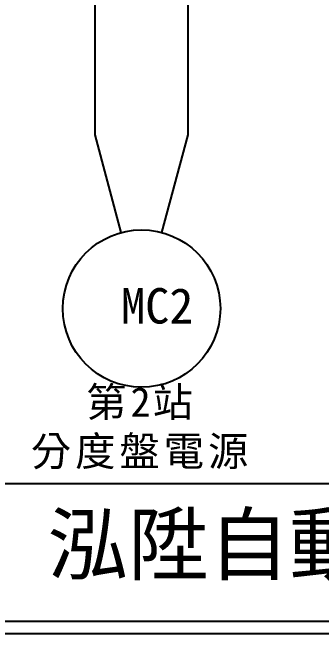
# Model space of a CAD drawing. Extents: x 10 to 297, y 3 to 207.
# Drawn here: x 45 to 76.4, y 3 to 66.1 of the extents above; entities that cross this region are included whole.
import ezdxf

# ---------------------------------------------------------------- set-up
doc = ezdxf.new("R2010")
doc.units = 0
doc.layers.get('0').update_dxf_attribs({"linetype": 'CONTINUOUS'})
doc.layers.add('圖框層', color=7, linetype='CONTINUOUS')
doc.layers.add('標尺寸層', color=3, linetype='CONTINUOUS')
doc.styles.add('STSL', font='kaiu.ttf')
doc.styles.add('標楷體', font='kaiu.ttf')

msp = doc.modelspace()

# ---------------------------------------------------------------- linework, layer by layer
at = {"color": 7}
msp.add_circle((58.162, 36.039), 8, dxfattribs=at)
at = {"layer": '圖框層', "color": 7}
for p, q in [((11.25, 18.25), (295.75, 18.25)), ((11.25, 4.25), (295.75, 4.25)), ((10, 3), (297, 3))]:
    msp.add_line(p, q, dxfattribs=at)
at = {"layer": '標尺寸層', "color": 7}
for p, q in [((62.892, 53.692), (62.892, 126.888)), ((53.432, 53.692), (53.432, 116.888)), ((56.091, 43.766), (53.432, 53.692)), ((60.232, 43.766), (62.892, 53.692))]:
    msp.add_line(p, q, dxfattribs=at)

# ---------------------------------------------------------------- texts
at = {"color": 7, "insert": (58.162, 28.039), "char_height": 3, "width": 27.9333, "attachment_point": 2, "style": '標楷體'}
msp.add_mtext('{\\T1.1;第2站\\P分度盤電源}', dxfattribs=at)
at = {"layer": '圖框層', "color": 7, "style": 'STSL'}
for s, height, p in [('MC2', 3.6, (56.077, 34.516)), ('泓陞自動化科技有限公司', 6, (48.604, 9.076))]:
    msp.add_text(s, height=height, dxfattribs=at).set_placement(p)

doc.saveas('drawing.dxf')
